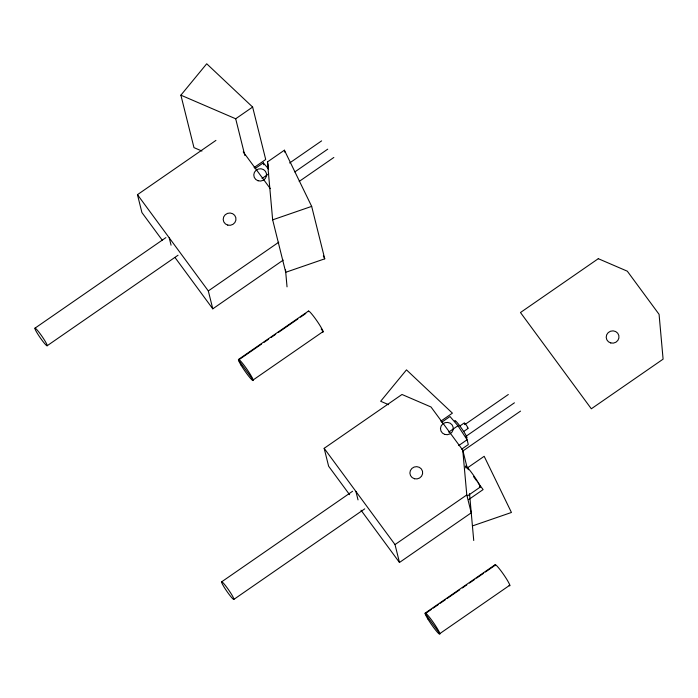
<?xml version="1.0" encoding="UTF-8"?>
<svg xmlns="http://www.w3.org/2000/svg" width="698" height="698" viewBox="0 0 698 698"><rect width="100%" height="100%" fill="white"/><g stroke="black" fill="none" stroke-linecap="round" stroke-linejoin="round"><path stroke-width="1.05" d="M467.294 427.691C470.112 430.238 463.236 420.362 464.746 424.009M201.931 151.047L193.965 147.618L180.887 95.172L206.713 63.78L252.632 107.047L265.711 159.502L254.116 167.52M180.887 95.172L235.688 118.773L252.632 107.047M162.25 240.182L141.921 212.558L137.462 194.672L215.935 140.394M254.936 168.672L263.303 162.878L268.608 169.021M267.456 161.927L284.4 150.201L311.666 206.381L324.745 258.827L285.726 272.29L272.656 219.844L267.456 161.927L268.494 166.124M34.97 328.173L165.897 237.617M262.055 178.452L268.747 173.828M289.635 162.992L321.621 140.865M294.853 171.909L327.728 149.163M47.124 345.772A10.697 1.126 55.3 0 0 38.852 332.065A10.697 1.126 55.3 0 0 37.177 333.077A10.697 1.126 55.3 0 0 47.124 345.772L178.051 255.215M299.189 181.436L333.836 157.469M283.231 260.101L212.785 308.83L208.318 290.935L278.772 242.206M238.515 359.444L308.49 311.046M261.506 344.114L238.48 360.046L253.138 379.956L323.113 331.559L321.193 328.967M264.167 342.273L268.59 339.211M271.252 337.378L275.675 334.316M278.336 332.475L297.819 318.995M300.48 317.162L305.794 313.481M349.585 494.681L328.618 466.203L324.16 448.317L401.987 394.475L430.998 406.978L462.765 450.131L467.224 468.018L484.176 456.3L511.442 512.472L472.424 525.934M440.813 421.164L452.409 413.146L406.48 369.87L380.663 401.263L388.629 404.692M441.633 422.307L450.001 416.523L457.949 425.736L467.102 439.757L468.306 444.582L461.614 449.207M221.667 581.818L352.595 491.252M448.744 432.097L457.949 425.736M459.938 425.946L464.31 422.918M464.781 424.62L508.319 394.51M463.742 431.443L468.114 428.415M465.557 436.608L514.426 402.807M233.821 599.416A10.697 1.126 55.3 0 0 225.541 585.709A10.697 1.126 55.3 0 0 223.875 586.721A10.697 1.126 55.3 0 0 233.821 599.416L364.749 508.851M458.734 445.551L467.102 439.757M462.783 451.056L520.534 411.105M466.788 494.934L471.246 512.829L399.474 562.475L395.016 544.58L466.788 494.934L462.765 450.131M467.686 495.763L480.084 487.187M468.838 499.463L483.103 489.595L478.025 482.693M425.213 613.088L495.179 564.691M431.373 609.398L425.178 613.682L439.836 633.601L509.802 585.203M433.144 608.167L438.457 604.494M440.229 603.273L445.542 599.591M447.313 598.369L459.72 589.793M462.373 587.952L466.805 584.889M469.457 583.057L474.771 579.375M476.542 578.153L483.627 573.25M485.398 572.028L495.144 565.284M272.656 219.844L311.666 206.381M243.236 151.885L270.292 188.643M465.95 466.29L468.498 469.745M473.576 476.647L476.751 480.966M137.462 194.672L208.318 290.935M324.16 448.317L395.016 544.58M174.962 257.44L212.785 308.83M361.014 510.221L399.474 562.475M323.34 255.922L324.745 258.827M284.4 150.201L284.924 152.304M355.919 491.471L358.022 499.89M263.303 162.878L263.783 164.807M235.688 118.773L244.841 155.488M169.23 237.826L171.062 245.19M469.527 493.626L473.733 540.505M285.482 269.55L287.035 286.861M495.257 565.65A12.834 1.352 55.3 0 1 503.38 574.184A12.834 1.352 55.3 0 1 509.095 585.543M454.887 421.348A10.697 1.126 55.3 0 1 461.657 428.459A10.697 1.126 55.3 0 1 466.421 437.916M465.994 468.035A12.834 1.352 55.3 0 1 473.008 474.579A12.834 1.352 55.3 0 1 479.421 486.916M268.189 167.703A10.697 1.126 55.3 0 1 268.433 166.962M308.446 311.648A12.834 1.352 55.3 0 1 317.014 321.019A12.834 1.352 55.3 0 1 322.406 331.899M598.299 258.688L520.472 312.529L591.328 408.792L663.1 359.147L659.078 314.344L627.31 271.19L598.299 258.688M610.767 342.954A6.413 6.142 -14 0 0 618.829 335.476A6.413 6.142 -14 0 0 608.202 332.623A6.413 6.142 -14 0 0 610.767 342.954M427.857 618.969A12.834 1.352 55.3 0 0 439.801 634.203A12.834 1.352 55.3 0 0 429.863 617.756A12.834 1.352 55.3 0 0 427.857 618.969M444.731 434.4A6.413 6.142 -14 0 0 453.177 427.316A6.413 6.142 -14 0 0 442.733 423.939A6.413 6.142 -14 0 0 444.731 434.4M414.455 478.741A6.413 6.142 -14 0 0 422.517 471.263A6.413 6.142 -14 0 0 411.899 468.41A6.413 6.142 -14 0 0 414.455 478.741M227.757 225.105A6.413 6.142 -14 0 0 235.819 217.619A6.413 6.142 -14 0 0 225.201 214.766A6.413 6.142 -14 0 0 227.757 225.105M258.042 180.756A6.413 6.142 -14 0 0 266.479 173.68A6.413 6.142 -14 0 0 256.035 170.295A6.413 6.142 -14 0 0 258.042 180.756M241.159 365.324A12.834 1.352 55.3 0 0 253.104 380.558A12.834 1.352 55.3 0 0 243.166 364.112A12.834 1.352 55.3 0 0 241.159 365.324"/></g></svg>
